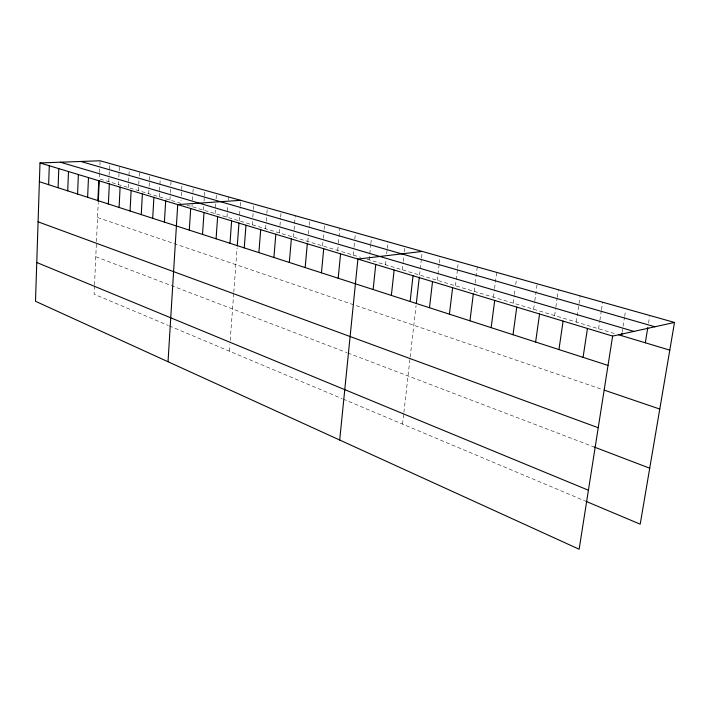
<?xml version="1.0" encoding="UTF-8"?>
<svg xmlns="http://www.w3.org/2000/svg" width="710" height="710" viewBox="0 0 710 710"><rect width="100%" height="100%" fill="white"/><g stroke="black" fill="none" stroke-linecap="round" stroke-linejoin="round"><path stroke-width="0.53" stroke-dasharray="3.55 2.66" d="M94.474 285.926L94.102 294.206L168.305 325.446M94.528 284.887L96.374 243.752M96.471 241.569L98.228 202.554M99.533 173.524L99.293 178.84L180.846 203.326L181.05 200.078M99.586 172.459L99.87 166.087M99.915 165.022L100.11 160.771M108.79 181.689L109.047 176.328M109.091 175.255L109.651 163.46M118.481 184.6L118.641 181.352M118.845 177.021L119.378 166.193M128.35 187.564L129.309 168.989M138.432 190.591L138.725 185.07M138.787 183.97L138.956 180.659M139.196 176.249L139.426 171.838M148.709 193.679L149.065 187.369M149.118 186.313L149.411 181.059M149.473 180.003L149.757 174.749M159.2 196.83L160.309 177.713M169.912 200.042L170.293 193.608M170.364 192.534L170.551 189.321M170.808 185.035L171.066 180.739M181.316 195.747L181.929 186.002M192.011 206.681L192.153 204.489M192.437 200.113L192.863 193.555M192.934 192.463L193.28 186.996M203.415 210.098L203.708 205.687M204.01 201.267L204.302 196.847M204.373 195.747L204.746 190.227M215.068 213.603L215.804 203.033M216.097 198.8L216.461 193.519M226.969 217.171L227.821 205.43M228.203 200.096L228.434 196.892M229.392 351.175L229.871 344.723M230.191 340.418L233.643 294.277M233.803 292.174L237.105 248.047M239.137 220.828L240.184 206.805M240.273 205.731L240.672 200.335M252.227 224.759L252.485 221.484M252.822 217.127L253.328 210.586M253.417 209.494L253.834 204.036M265.629 228.78L266.161 222.168M266.25 221.067L266.783 214.447M266.871 213.346L267.315 207.835M279.349 232.907L279.882 226.552M279.971 225.487L280.592 218.076M280.681 217.012L281.124 211.722M293.408 237.122L293.967 230.697M294.055 229.623L295.262 215.698M307.812 241.453L308.397 234.948M308.495 233.865L309.178 226.277M309.276 225.194L309.755 219.78M322.58 245.882L323.192 239.305M323.29 238.214L324.008 230.537M324.106 229.445L324.612 223.961M337.72 250.426L338.333 244.089M338.43 243.033L339.85 228.247M353.243 255.094L353.988 247.612M354.095 246.539L354.734 240.131M354.84 239.057L355.479 232.649M369.173 259.878L370.735 244.737M370.851 243.654L371.516 237.167M385.53 264.786L385.991 260.41M386.693 253.834L387.163 249.458M387.278 248.367L387.98 241.799M402.313 269.827L403.129 262.425M403.245 261.36L403.83 256.07M404.292 251.846L404.877 246.556M402.552 424.092L403.759 413.468M403.883 412.412L409.954 359.18M410.194 357.068L416.078 305.495M419.548 275.001L421.385 258.937M421.509 257.863L422.237 251.438M437.262 280.317L439.179 264.049M439.312 262.966L440.076 256.461M455.465 285.784L457.48 269.312M457.613 268.211L458.411 261.617M474.182 291.411L475.123 283.956M475.256 282.891L477.271 266.924M493.432 297.188L494.417 289.636M494.559 288.562L496.663 272.392M513.241 303.135L514.271 295.484M514.422 294.393L515.158 288.935M515.744 284.559L516.631 278.009M533.636 309.258L534.666 301.83M534.816 300.774L537.177 283.796M554.634 315.568L555.717 308.033M555.868 306.96L557.11 298.351M557.27 297.277L558.353 289.751M576.272 322.065L580.168 295.892M598.574 328.757L599.71 321.328M599.879 320.263L601.343 310.714M601.512 309.649L602.657 302.22M622.084 332.431L624.481 317.361M624.649 316.287L625.51 310.9M648.532 323.13L649.606 316.58M186.934 205.154L360.68 257.322M367.052 259.239L615.295 333.78M97.554 217.535L602.195 389.444M95.788 256.754L346.764 352.559M347.793 352.95L594.234 447.034M169.264 325.855L342.14 398.656M343.161 399.082L584.738 500.816"/><path stroke-width="1.06" d="M674.5 322.446L100.11 160.771L40 162.945L35.5 301.297L579.138 549.229L612.632 336.087L674.5 322.446L640.207 524.175L585.732 501.233M48.644 184.689L49.301 165.758M58.096 187.733L58.788 168.625M67.734 190.848L68.479 171.554M77.576 194.034L78.375 174.545M87.632 197.282L88.475 177.598M97.9 200.602L98.788 180.722M98.282 201.48L99.196 180.997M108.39 203.983L109.331 183.908M119.102 207.453L120.105 187.165M130.054 210.985L131.119 190.493M141.254 214.606L142.382 193.901M152.703 218.307L153.892 197.38M164.418 222.088L165.67 200.939M168.03 361.736L177.722 204.587L240.672 200.335M189.304 230.129L190.697 208.509M202.527 234.406L204.001 212.53M216.08 238.782L217.633 216.656M229.987 243.273L231.62 220.881M237.255 245.962L238.986 222.931M244.24 247.879L245.971 225.221M258.875 252.609L260.703 229.676M273.9 257.464L275.826 234.247M289.325 262.452L291.348 238.942M305.176 267.572L307.306 243.77M321.461 272.835L323.707 248.722M338.2 278.24L340.56 253.825M339.7 440.031L357.902 259.07L422.237 251.438M373.132 289.529L375.75 264.457M391.361 295.422L394.121 270.013M410.131 301.484L413.034 275.737M416.317 303.401L419.308 277.113M429.47 307.732L432.523 281.63M449.403 314.175L452.616 287.701M469.949 320.813L473.33 293.967M491.142 327.656L494.701 300.428M513.019 334.73L516.773 307.102M535.615 342.025L539.556 313.989M558.947 349.568L563.101 321.115M583.07 357.361L587.445 328.473M621.569 335.661L621.916 333.514M645.301 342.788L647.813 327.496M80.771 161.472L654.904 326.769M60.341 162.208L633.888 331.401M618.437 334.721L669.787 350.145M40 162.945L612.632 336.087M39.387 181.698L608.026 365.419M604.245 390.145L659.776 409.058M38.083 221.831L598.228 427.739M594.234 447.034L649.721 468.209M36.76 262.496L588.413 490.219"/></g></svg>
